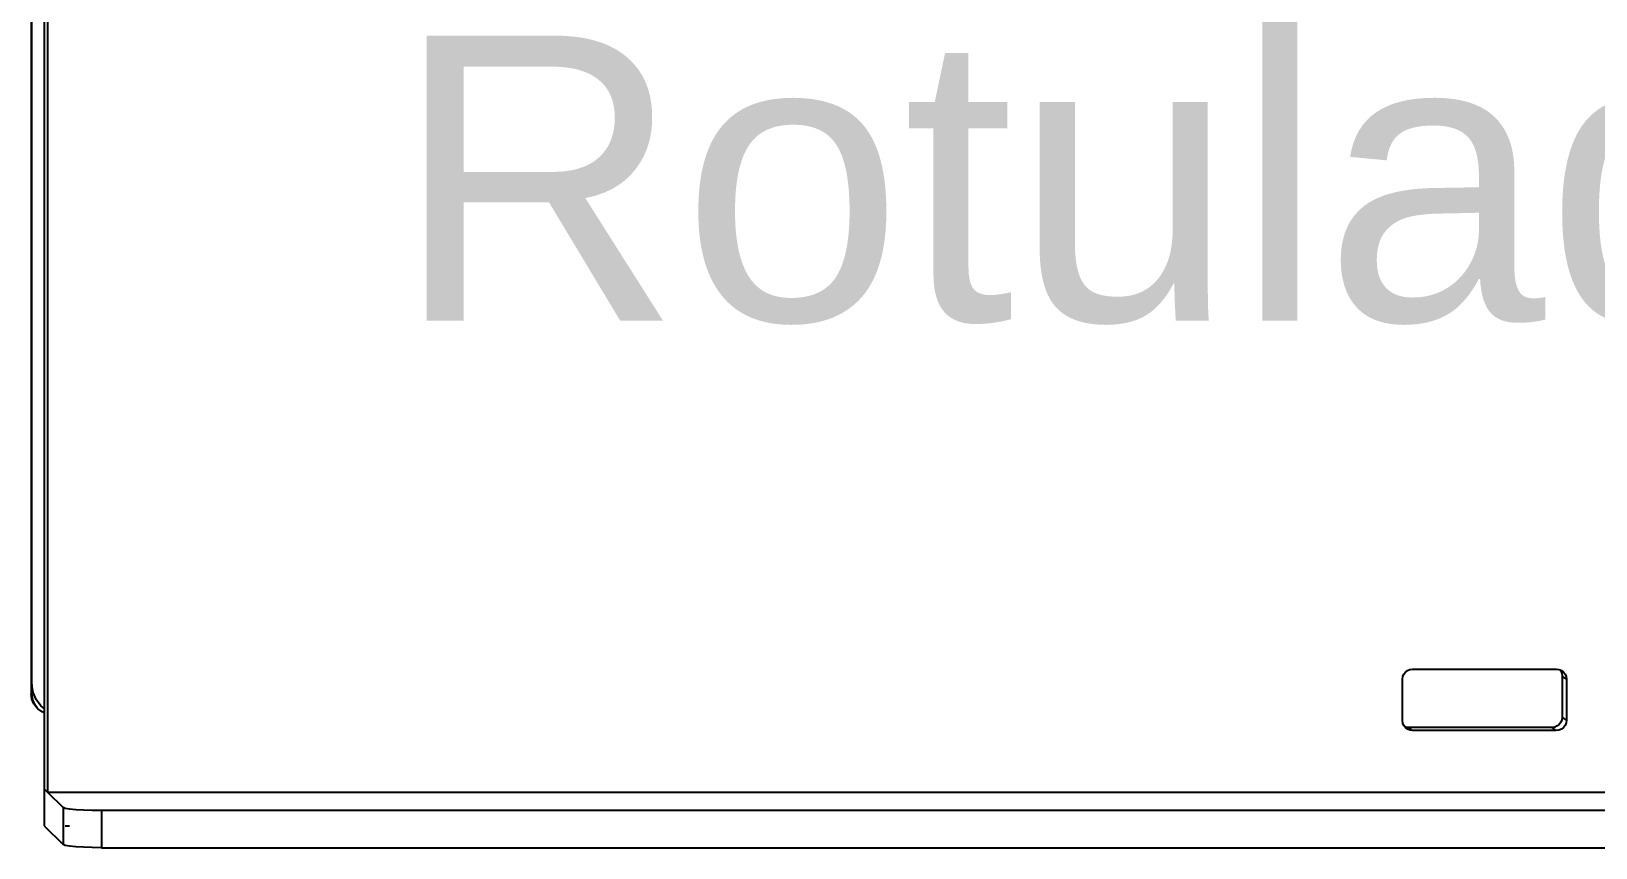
# Model space of a CAD drawing. Header units: metres. Extents: x -4.2 to 4.2, y -5.7 to 5.7.
# Drawn here: x 2.043 to 2.646, y -3.237 to -2.922 of the extents above; entities that cross this region are included whole.
import ezdxf

# ---------------------------------------------------------------- set-up
doc = ezdxf.new("R2010")
doc.units = ezdxf.units.M

msp = doc.modelspace()

# ---------------------------------------------------------------- linework, layer by layer
for p, q in [((2.04262, -2.61828), (2.04262, -3.17351)), ((2.04289, -3.17377), (2.04289, -2.61847)), ((2.04758, -2.65776), (2.04758, -3.18295)), ((2.04887, -2.65867), (2.04887, -3.21525)), ((2.04262, -3.17351), (2.04262, -3.17736)), ((2.04289, -3.17377), (2.04262, -3.17351)), ((2.57142, -3.17172), (2.57155, -3.17069)), ((2.57142, -3.18755), (2.57142, -3.17172)), ((2.57155, -3.17069), (2.57195, -3.16974)), ((2.57195, -3.16974), (2.57258, -3.16892)), ((2.57258, -3.16892), (2.5734, -3.16829)), ((2.5734, -3.16829), (2.57435, -3.16789)), ((2.57435, -3.16789), (2.57538, -3.16776)), ((2.57538, -3.16776), (2.6308, -3.16776)), ((2.6308, -3.16776), (2.63182, -3.16789)), ((2.63182, -3.16789), (2.63223, -3.16806)), ((2.63223, -3.16806), (2.63278, -3.16829)), ((2.63223, -3.16806), (2.63256, -3.1685)), ((2.63256, -3.1685), (2.63296, -3.16945)), ((2.63278, -3.16829), (2.63358, -3.1689)), ((2.63296, -3.16945), (2.63309, -3.17048)), ((2.63474, -3.1717), (2.63309, -3.17048)), ((2.63309, -3.17048), (2.63309, -3.1863)), ((2.63358, -3.1689), (2.63421, -3.16972)), ((2.63421, -3.16972), (2.6346, -3.17068)), ((2.6346, -3.17068), (2.63474, -3.1717)), ((2.63474, -3.1717), (2.63474, -3.18754)), ((2.04289, -3.17763), (2.04262, -3.17736)), ((2.04288, -3.17936), (2.04262, -3.17736)), ((2.04365, -3.18122), (2.04288, -3.17936)), ((2.04289, -3.17377), (2.04289, -3.17763)), ((2.04329, -3.17677), (2.04289, -3.17377)), ((2.04316, -3.17962), (2.04289, -3.17763)), ((2.04393, -3.18149), (2.04316, -3.17962)), ((2.04444, -3.17956), (2.04329, -3.17677)), ((2.04628, -3.18195), (2.04444, -3.17956)), ((2.04488, -3.18281), (2.04365, -3.18122)), ((2.04505, -3.18295), (2.04393, -3.18149)), ((2.04505, -3.18295), (2.04488, -3.18281)), ((2.04515, -3.18308), (2.04505, -3.18295)), ((2.04675, -3.18431), (2.04515, -3.18308)), ((2.04758, -3.18295), (2.04628, -3.18195)), ((2.04758, -3.18465), (2.04675, -3.18431)), ((2.04758, -3.18295), (2.04758, -3.18465)), ((2.04758, -3.18465), (2.04758, -3.21399)), ((2.57155, -3.18858), (2.57142, -3.18755)), ((2.57195, -3.18953), (2.57155, -3.18858)), ((2.57225, -3.18993), (2.57195, -3.18953)), ((2.57258, -3.19035), (2.57225, -3.18993)), ((2.57273, -3.19012), (2.57225, -3.18993)), ((2.57338, -3.19097), (2.57258, -3.19035)), ((2.57375, -3.19026), (2.57273, -3.19012)), ((2.57434, -3.19136), (2.57338, -3.19097)), ((2.57536, -3.1915), (2.57375, -3.19026)), ((2.62914, -3.19026), (2.57375, -3.19026)), ((2.57536, -3.1915), (2.57434, -3.19136)), ((2.63078, -3.1915), (2.57536, -3.1915)), ((2.63016, -3.19012), (2.62914, -3.19026)), ((2.63078, -3.1915), (2.62914, -3.19026)), ((2.63111, -3.18973), (2.63016, -3.19012)), ((2.63181, -3.19136), (2.63078, -3.1915)), ((2.63193, -3.1891), (2.63111, -3.18973)), ((2.63276, -3.19097), (2.63181, -3.19136)), ((2.63256, -3.18828), (2.63193, -3.1891)), ((2.63296, -3.18732), (2.63256, -3.18828)), ((2.63358, -3.19034), (2.63276, -3.19097)), ((2.63309, -3.1863), (2.63296, -3.18732)), ((2.63474, -3.18754), (2.63309, -3.1863)), ((2.63421, -3.18952), (2.63358, -3.19034)), ((2.6346, -3.18856), (2.63421, -3.18952)), ((2.63474, -3.18754), (2.6346, -3.18856)), ((2.04758, -3.21399), (2.04758, -3.22824)), ((2.04758, -3.21399), (2.04887, -3.21525)), ((2.04887, -3.21525), (2.05495, -3.2212)), ((2.04887, -3.21525), (3.1573, -3.21526)), ((2.05495, -3.2212), (2.05495, -3.23549)), ((2.05572, -3.22151), (2.05495, -3.2212)), ((2.05737, -3.22179), (2.05572, -3.22151)), ((2.05977, -3.22204), (2.05737, -3.22179)), ((2.06276, -3.22223), (2.05977, -3.22204)), ((2.06614, -3.22235), (2.06276, -3.22223)), ((2.06968, -3.22239), (2.06614, -3.22235)), ((2.06968, -3.22239), (2.06968, -3.23669)), ((3.155, -3.22239), (2.06968, -3.22239)), ((2.04758, -3.22824), (2.05495, -3.23549)), ((2.05572, -3.22824), (2.05737, -3.22824)), ((2.05572, -3.2358), (2.05495, -3.23549)), ((2.05737, -3.23609), (2.05572, -3.2358)), ((2.05977, -3.23634), (2.05737, -3.23609)), ((2.06276, -3.23653), (2.05977, -3.23634)), ((2.06614, -3.23665), (2.06276, -3.23653)), ((2.06968, -3.23669), (2.06614, -3.23665)), ((2.06968, -3.23669), (3.155, -3.23669))]:
    msp.add_line(p, q)

# ---------------------------------------------------------------- texts
at = {"insert": (2.59669, -2.8875), "char_height": 0.11, "width": 0.9994, "attachment_point": 5}
msp.add_mtext('{\\fArial|b0|i0|c0|p34;Jabón, Gel, Rotuladores}', dxfattribs=at)

doc.saveas('drawing.dxf')
